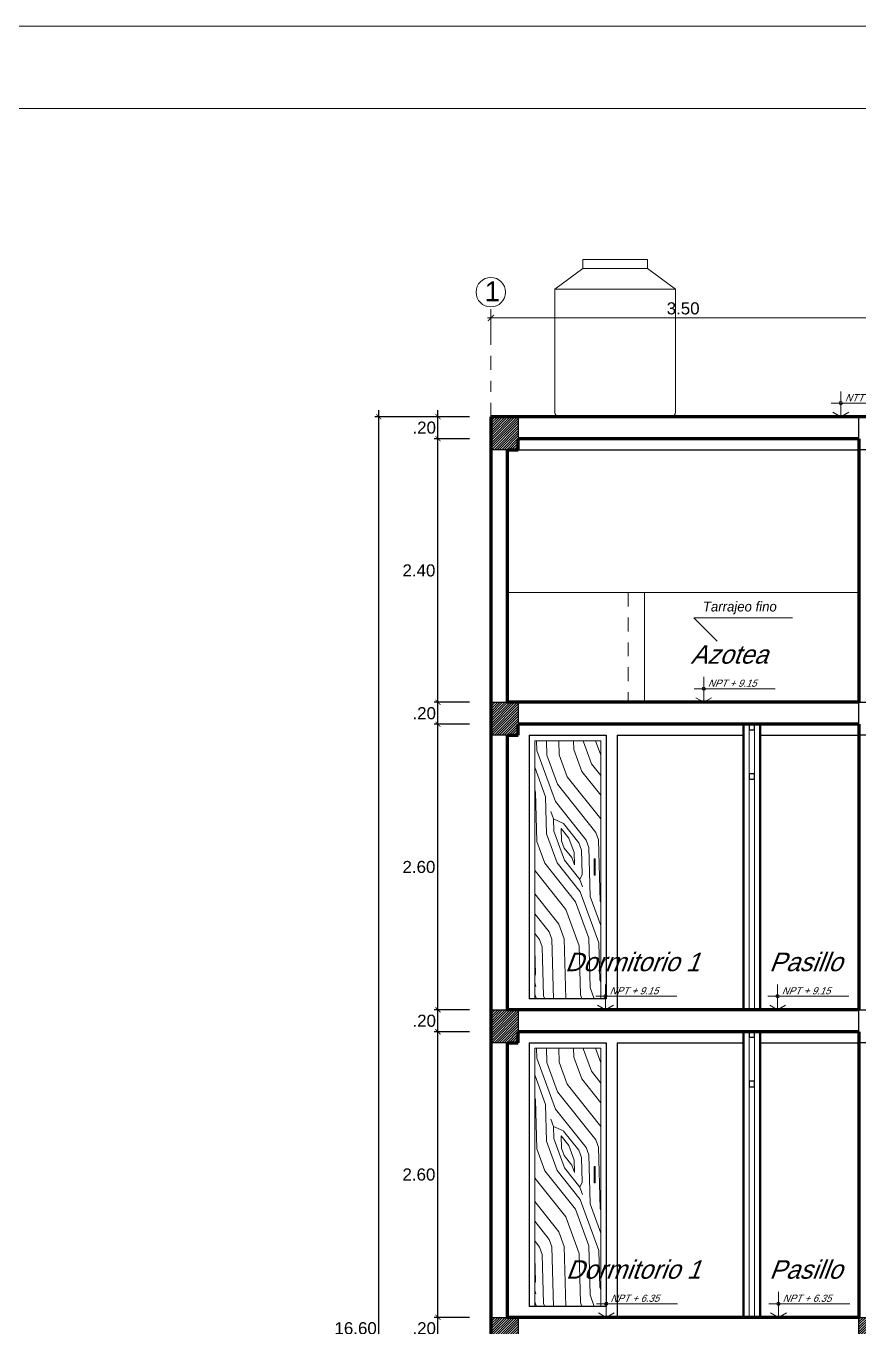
# Model space of a CAD drawing. Header units: millimetres. Extents: x 3779 to 7711, y 1445 to 3132.
# Drawn here: x 3987.41 to 3994.98, y 1478.78 to 1490.63 of the extents above; entities that cross this region are included whole.
import ezdxf

# ---------------------------------------------------------------- set-up
doc = ezdxf.new("R2010")
doc.units = ezdxf.units.MM
doc.header["$PDMODE"] = 3
doc.linetypes.add('DASHDOTX2', pattern=[50.8, 25.4, -12.7, 0, -12.7])
doc.linetypes.add('HIDDEN', pattern=[9.525, 6.35, -3.175])
for name, color, linetype, lineweight in [('cotas', 7, 'Continuous', 5), ('EJES', 20, 'DASHDOTX2', 9), ('pluma 0.0', 33, 'Continuous', 0), ('pluma 1', 1, 'Continuous', 9), ('pluma 2', 2, 'Continuous', 20), ('pluma 2.5', 30, 'Continuous', 25), ('pluma 5', 36, 'Continuous', 50), ('pluma 8', 98, 'Continuous', 80), ('proyecciones', 32, 'HIDDEN', 9), ('TEXTO', 7, 'Continuous', 9), ('TEXTURAS', 35, 'Continuous', 5)]:
    doc.layers.add(name, color=color, linetype=linetype, lineweight=lineweight)
doc.styles.add('nombreambiente', font='stylu.ttf', dxfattribs={"oblique": 20})
doc.styles.get("Standard").update_dxf_attribs({"font": 'arial.ttf'})
doc.styles.add('TIMES', font='arial.ttf', dxfattribs={"height": 0.11})
doc.dimstyles.new('INTERIOR', dxfattribs={"dimtxt": 0.11, "dimasz": 0.0465, "dimexe": 0.0345, "dimexo": 0.195, "dimgap": 0.0295, "dimtad": 2, "dimtih": 1, "dimtoh": 1, "dimzin": 4, "dimdsep": 46, "dimtxsty": 'Standard', "dimblk": 'ARCHTICK', "dimcen": 0, "dimdle": 0.06, "dimclrd": 256, "dimclre": 256, "dimclrt": 256, "dimadec": 0, "dimazin": 0, "dimtfac": 1, "dimtmove": 0, "dimatfit": 3, "dimldrblk": 'ARCHTICK', "dimfxl": 0.0345, "dimtolj": 1, "dimtzin": 0, "dimlwe": 25, "dimarcsym": 0})
doc.dimstyles.new('julio', dxfattribs={"dimtxt": 0.11, "dimasz": 0.057, "dimexe": 0.03, "dimexo": 0.097, "dimgap": 0.0295, "dimtad": 1, "dimzin": 4, "dimdsep": 46, "dimtxsty": 'TIMES', "dimblk": 'ARCHTICK', "dimcen": 0, "dimdle": 0.03, "dimclrd": 256, "dimclre": 256, "dimclrt": 256, "dimadec": 0, "dimazin": 0, "dimtfac": 1, "dimtix": 1, "dimtmove": 2, "dimatfit": 2, "dimldrblk": 'ARCHTICK', "dimfxl": 1, "dimtolj": 1, "dimtzin": 0, "dimlwd": 5, "dimlwe": 5, "dimarcsym": 0})

# ---------------------------------------------------------------- blocks, each defined once
blk = doc.blocks.new('tanque elevado')
at = {"layer": 'pluma 1'}
for p, q in [((257723.671, 9339911.322), (257724.258, 9339911.322)), ((257723.671, 9339911.322), (257723.671, 9339911.241)), ((257724.258, 9339911.322), (257724.258, 9339911.241)), ((257723.671, 9339911.241), (257723.415, 9339911.054)), ((257723.671, 9339911.241), (257724.258, 9339911.241)), ((257724.258, 9339911.241), (257724.515, 9339911.054)), ((257724.515, 9339911.054), (257723.415, 9339911.054)), ((257723.415, 9339909.936), (257723.415, 9339911.054)), ((257724.515, 9339911.054), (257724.515, 9339909.936)), ((257724.47, 9339909.892), (257723.459, 9339909.892))]:
    blk.add_line(p, q, dxfattribs=at)
for centre, start, end in [((257723.459, 9339909.936), 180, 270), ((257724.47, 9339909.936), 270, 0)]:
    blk.add_arc(centre, 0.0447, start, end, dxfattribs=at)
blk = doc.blocks.new('ttryt')
at = {"layer": 'pluma 1'}
for p, q in [((1118.64, 393.514), (1118.64, 393.283)), ((1119.289, 393.407), (1118.552, 393.407)), ((1118.64, 393.283), (1118.568, 393.324)), ((1118.64, 393.283), (1118.712, 393.324))]:
    blk.add_line(p, q, dxfattribs=at)
at = {"layer": 'pluma 1', "linetype": 'Continuous'}
blk.add_circle((1118.64, 393.407), 0.015, dxfattribs=at)
blk = doc.blocks.new('_ArchTick')
at = {"color": 0, "linetype": 'ByBlock', "lineweight": 40, "const_width": 0.15}
blk.add_lwpolyline([(-0.5, -0.5), (0.5, 0.5)], dxfattribs=at)
blk = doc.blocks.new('*D688')
at = {"layer": 'cotas', "lineweight": 5, "transparency": 16777216}
for p, q in [((3995.164, 1487.971), (3991.604, 1487.971)), ((3991.634, 1487.768), (3991.634, 1488.001)), ((3995.134, 1487.768), (3995.134, 1488.001))]:
    blk.add_line(p, q, dxfattribs=at)
at = {"layer": 'Defpoints', "color": 0, "transparency": 16777216}
for p in [(3991.634, 1487.971), (3991.634, 1487.671), (3995.134, 1487.671)]:
    blk.add_point(p, dxfattribs=at)
at = {"layer": 'cotas', "lineweight": 5, "transparency": 16777216, "xscale": 0.057, "yscale": 0.057, "zscale": 0.057, "rotation": 180}
blk.add_blockref('_ArchTick', (3991.634, 1487.971), dxfattribs=at)
at = {"layer": 'cotas', "lineweight": 5, "transparency": 16777216, "xscale": 0.057, "yscale": 0.057, "zscale": 0.057}
blk.add_blockref('_ArchTick', (3995.134, 1487.971), dxfattribs=at)
at = {"layer": 'cotas', "transparency": 16777216, "insert": (3993.384, 1488.057), "char_height": 0.11, "attachment_point": 5, "style": 'TIMES'}
blk.add_mtext('\\A1;3.50', dxfattribs=at)
blk = doc.blocks.new('*D692')
at = {"layer": 'cotas', "lineweight": 25, "transparency": 16777216}
for p, q in [((3991.439, 1478.871), (3991.119, 1478.871)), ((3991.439, 1478.671), (3991.119, 1478.671))]:
    blk.add_line(p, q, dxfattribs=at)
at = {"layer": 'cotas', "lineweight": -2, "transparency": 16777216}
blk.add_line((3991.153, 1478.611), (3991.153, 1478.931), dxfattribs=at)
at = {"layer": 'Defpoints', "color": 0, "transparency": 16777216}
for p in [(3991.153, 1478.871), (3991.634, 1478.871), (3991.634, 1478.671)]:
    blk.add_point(p, dxfattribs=at)
at = {"layer": 'cotas', "lineweight": -2, "transparency": 16777216, "xscale": 0.04649999999999999, "yscale": 0.04649999999999999, "zscale": 0.04649999999999999}
for p, rotation in [((3991.153, 1478.871), 90), ((3991.153, 1478.671), 270)]:
    blk.add_blockref('_ArchTick', p, dxfattribs=dict(at, rotation=rotation))
at = {"layer": 'cotas', "transparency": 16777216, "insert": (3991.028, 1478.771), "char_height": 0.11, "attachment_point": 5}
blk.add_mtext('\\A1;.20', dxfattribs=at)
blk = doc.blocks.new('*D693')
at = {"layer": 'cotas', "lineweight": 25, "transparency": 16777216}
for p, q in [((3991.439, 1481.471), (3991.119, 1481.471)), ((3991.439, 1478.871), (3991.119, 1478.871))]:
    blk.add_line(p, q, dxfattribs=at)
at = {"layer": 'cotas', "lineweight": -2, "transparency": 16777216}
blk.add_line((3991.153, 1478.811), (3991.153, 1481.531), dxfattribs=at)
at = {"layer": 'Defpoints', "color": 0, "transparency": 16777216}
for p in [(3991.153, 1481.471), (3991.634, 1481.471), (3991.634, 1478.871)]:
    blk.add_point(p, dxfattribs=at)
at = {"layer": 'cotas', "lineweight": -2, "transparency": 16777216, "xscale": 0.04649999999999999, "yscale": 0.04649999999999999, "zscale": 0.04649999999999999}
for p, rotation in [((3991.153, 1481.471), 90), ((3991.153, 1478.871), 270)]:
    blk.add_blockref('_ArchTick', p, dxfattribs=dict(at, rotation=rotation))
at = {"layer": 'cotas', "transparency": 16777216, "insert": (3990.98, 1480.171), "char_height": 0.11, "attachment_point": 5}
blk.add_mtext('\\A1;2.60', dxfattribs=at)
blk = doc.blocks.new('*D694')
at = {"layer": 'cotas', "lineweight": -2, "transparency": 16777216}
blk.add_line((3991.153, 1481.411), (3991.153, 1481.731), dxfattribs=at)
at = {"layer": 'cotas', "lineweight": 25, "transparency": 16777216}
for p, q in [((3991.439, 1481.671), (3991.119, 1481.671)), ((3991.439, 1481.471), (3991.119, 1481.471))]:
    blk.add_line(p, q, dxfattribs=at)
at = {"layer": 'Defpoints', "color": 0, "transparency": 16777216}
for p in [(3991.153, 1481.671), (3991.634, 1481.671), (3991.634, 1481.471)]:
    blk.add_point(p, dxfattribs=at)
at = {"layer": 'cotas', "lineweight": -2, "transparency": 16777216, "xscale": 0.04649999999999999, "yscale": 0.04649999999999999, "zscale": 0.04649999999999999}
for p, rotation in [((3991.153, 1481.671), 90), ((3991.153, 1481.471), 270)]:
    blk.add_blockref('_ArchTick', p, dxfattribs=dict(at, rotation=rotation))
at = {"layer": 'cotas', "transparency": 16777216, "insert": (3991.028, 1481.571), "char_height": 0.11, "attachment_point": 5}
blk.add_mtext('\\A1;.20', dxfattribs=at)
blk = doc.blocks.new('*D695')
at = {"layer": 'cotas', "lineweight": -2, "transparency": 16777216}
blk.add_line((3991.153, 1481.611), (3991.153, 1484.331), dxfattribs=at)
at = {"layer": 'cotas', "lineweight": 25, "transparency": 16777216}
for p, q in [((3991.439, 1484.271), (3991.119, 1484.271)), ((3991.439, 1481.671), (3991.119, 1481.671))]:
    blk.add_line(p, q, dxfattribs=at)
at = {"layer": 'Defpoints', "color": 0, "transparency": 16777216}
for p in [(3991.153, 1484.271), (3991.634, 1484.271), (3991.634, 1481.671)]:
    blk.add_point(p, dxfattribs=at)
at = {"layer": 'cotas', "lineweight": -2, "transparency": 16777216, "xscale": 0.04649999999999999, "yscale": 0.04649999999999999, "zscale": 0.04649999999999999}
for p, rotation in [((3991.153, 1484.271), 90), ((3991.153, 1481.671), 270)]:
    blk.add_blockref('_ArchTick', p, dxfattribs=dict(at, rotation=rotation))
at = {"layer": 'cotas', "transparency": 16777216, "insert": (3990.98, 1482.971), "char_height": 0.11, "attachment_point": 5}
blk.add_mtext('\\A1;2.60', dxfattribs=at)
blk = doc.blocks.new('*D696')
at = {"layer": 'cotas', "lineweight": 25, "transparency": 16777216}
for p, q in [((3991.439, 1484.471), (3991.119, 1484.471)), ((3991.439, 1484.271), (3991.119, 1484.271))]:
    blk.add_line(p, q, dxfattribs=at)
at = {"layer": 'cotas', "lineweight": -2, "transparency": 16777216}
blk.add_line((3991.153, 1484.211), (3991.153, 1484.531), dxfattribs=at)
at = {"layer": 'Defpoints', "color": 0, "transparency": 16777216}
for p in [(3991.153, 1484.471), (3991.634, 1484.471), (3991.634, 1484.271)]:
    blk.add_point(p, dxfattribs=at)
at = {"layer": 'cotas', "lineweight": -2, "transparency": 16777216, "xscale": 0.04649999999999999, "yscale": 0.04649999999999999, "zscale": 0.04649999999999999}
for p, rotation in [((3991.153, 1484.471), 90), ((3991.153, 1484.271), 270)]:
    blk.add_blockref('_ArchTick', p, dxfattribs=dict(at, rotation=rotation))
at = {"layer": 'cotas', "transparency": 16777216, "insert": (3991.028, 1484.371), "char_height": 0.11, "attachment_point": 5}
blk.add_mtext('\\A1;.20', dxfattribs=at)
blk = doc.blocks.new('*D697')
at = {"layer": 'cotas', "lineweight": -2, "transparency": 16777216}
blk.add_line((3991.153, 1484.411), (3991.153, 1486.931), dxfattribs=at)
at = {"layer": 'cotas', "lineweight": 25, "transparency": 16777216}
for p, q in [((3991.439, 1486.871), (3991.119, 1486.871)), ((3991.439, 1484.471), (3991.119, 1484.471))]:
    blk.add_line(p, q, dxfattribs=at)
at = {"layer": 'Defpoints', "color": 0, "transparency": 16777216}
for p in [(3991.153, 1486.871), (3991.634, 1486.871), (3991.634, 1484.471)]:
    blk.add_point(p, dxfattribs=at)
at = {"layer": 'cotas', "lineweight": -2, "transparency": 16777216, "xscale": 0.04649999999999999, "yscale": 0.04649999999999999, "zscale": 0.04649999999999999}
for p, rotation in [((3991.153, 1486.871), 90), ((3991.153, 1484.471), 270)]:
    blk.add_blockref('_ArchTick', p, dxfattribs=dict(at, rotation=rotation))
at = {"layer": 'cotas', "transparency": 16777216, "insert": (3990.98, 1485.671), "char_height": 0.11, "attachment_point": 5}
blk.add_mtext('\\A1;2.40', dxfattribs=at)
blk = doc.blocks.new('*D698')
at = {"layer": 'cotas', "lineweight": 25, "transparency": 16777216}
for p, q in [((3991.439, 1487.071), (3991.119, 1487.071)), ((3991.439, 1486.871), (3991.119, 1486.871))]:
    blk.add_line(p, q, dxfattribs=at)
at = {"layer": 'cotas', "lineweight": -2, "transparency": 16777216}
blk.add_line((3991.153, 1486.811), (3991.153, 1487.131), dxfattribs=at)
at = {"layer": 'Defpoints', "color": 0, "transparency": 16777216}
for p in [(3991.153, 1487.071), (3991.634, 1487.071), (3991.634, 1486.871)]:
    blk.add_point(p, dxfattribs=at)
at = {"layer": 'cotas', "lineweight": -2, "transparency": 16777216, "xscale": 0.04649999999999999, "yscale": 0.04649999999999999, "zscale": 0.04649999999999999}
for p, rotation in [((3991.153, 1487.071), 90), ((3991.153, 1486.871), 270)]:
    blk.add_blockref('_ArchTick', p, dxfattribs=dict(at, rotation=rotation))
at = {"layer": 'cotas', "transparency": 16777216, "insert": (3991.028, 1486.971), "char_height": 0.11, "attachment_point": 5}
blk.add_mtext('\\A1;.20', dxfattribs=at)
blk = doc.blocks.new('*D699')
at = {"layer": 'cotas', "lineweight": 25, "transparency": 16777216}
for p, q in [((3991.439, 1487.071), (3990.58, 1487.071)), ((3991.439, 1470.471), (3990.58, 1470.471))]:
    blk.add_line(p, q, dxfattribs=at)
at = {"layer": 'cotas', "lineweight": -2, "transparency": 16777216}
blk.add_line((3990.614, 1470.411), (3990.614, 1487.131), dxfattribs=at)
at = {"layer": 'Defpoints', "color": 0, "transparency": 16777216}
for p in [(3990.614, 1487.071), (3991.634, 1487.071), (3991.634, 1470.471)]:
    blk.add_point(p, dxfattribs=at)
at = {"layer": 'cotas', "lineweight": -2, "transparency": 16777216, "xscale": 0.04649999999999999, "yscale": 0.04649999999999999, "zscale": 0.04649999999999999}
for p, rotation in [((3990.614, 1487.071), 90), ((3990.614, 1470.471), 270)]:
    blk.add_blockref('_ArchTick', p, dxfattribs=dict(at, rotation=rotation))
at = {"layer": 'cotas', "transparency": 16777216, "insert": (3990.404, 1478.771), "char_height": 0.11, "attachment_point": 5}
blk.add_mtext('\\A1;16.60', dxfattribs=at)

msp = doc.modelspace()

# ---------------------------------------------------------------- hatches: boundary and pattern name
at = {"layer": 'pluma 0.0'}
h = msp.add_hatch(dxfattribs=at)
h.set_pattern_fill('WOODFACE', color=256, angle=65, pattern_type=2)
h.set_pattern_definition([(65, (-120.6029, 52.0493), (-0.48368953, 1.32892605), [0.05, -0.95]), (155, (-120.7511, 52.5598), (-1.32892605, -0.48368953), [0.1, -0.9]), (110, (-120.745, 52.3362), (-0.90630779, 0.42261826), [0.0707, -0.2121, 0.0707, -0.1414, 0.495, -0.42431356]), (110, (-120.57876, 51.9829), (-0.90630779, 0.42261826), [0.07071, -0.14142, 0.07071, -1.13137356]), (110, (-120.5215, 52.34234), (-0.90630779, 0.42261826), [0.07071, -1.34350356]), (110, (-120.4339, 52.4118), (-0.90630779, 0.42261826), [0.07071, -1.34350356]), (110, (-120.5879, 52.31815), (-0.90630779, 0.42261826), [0.07071, -1.34350356]), (110, (-120.6544, 52.294), (-0.90630779, 0.42261826), [0.14142, -1.27279356]), (110, (-121.22844, 52.8375), (-0.90630779, 0.42261826), [0.14142, -1.27279356]), (110, (-120.74194, 52.2245), (-0.90630779, 0.42261826), [0.28284, -1.13137356]), (110, (-120.8084, 52.2003), (-0.90630779, 0.42261826), [0.28284, -1.13137356]), (110, (-120.8056, 52.9162), (-0.90630779, 0.42261826), [0.28284, -1.13137356]), (110, (-120.92015, 52.1972), (-0.90630779, 0.42261826), [0.212132, -1.20208156]), (110, (-121.1406, 52.07936), (-0.90630779, 0.42261826), [0.212132, -1.20208156]), (110, (-121.0077, 52.1277), (-0.90630779, 0.42261826), [0.212132, -1.20208156]), (110, (-121.0049, 52.8436), (-0.90630779, 0.42261826), [0.3535534, -1.06066016]), (110, (-121.0925, 52.7741), (-0.90630779, 0.42261826), [0.3535534, -1.06066016]), (110, (-120.82366, 52.7591), (-0.90630779, 0.42261826), [0.49497475, -0.91923882]), (91.565051, (-120.6513, 52.1822), (0.42261826, 0.906307787), [0.1118034, -2.12426458]), (91.565051, (-120.8387, 52.49025), (0.42261826, 0.906307787), [0.1118034, -2.12426458]), (91.565051, (-120.7692, 52.40267), (0.42261826, 0.906307787), [0.1118034, -2.12426458]), (91.565051, (-120.5818, 52.09463), (0.42261826, 0.906307787), [0.2236068, -2.01246118]), (91.565051, (-120.90513, 52.46607), (0.42261826, 0.906307787), [0.3354102, -1.90065778]), (91.565051, (-120.9927, 52.39657), (0.42261826, 0.906307787), [0.4472136, -1.78885438]), (91.565051, (-121.0803, 52.32707), (0.42261826, 0.906307787), [0.4472136, -1.78885438]), (91.565051, (-121.41557, 52.3179), (0.42261826, 0.906307787), [0.4472136, -1.78885438]), (91.565051, (-121.32494, 52.27565), (0.42261826, 0.906307787), [0.559017, -1.67705098]), (91.565051, (-121.21317, 52.2787), (0.42261826, 0.906307787), [0.559017, -1.67705098]), (128.434949, (-120.70273, 52.42686), (-0.906307787, 0.42261826), [0.1118034, -2.12426458]), (128.434949, (-120.6755, 52.24865), (-0.906307787, 0.42261826), [0.1118034, -2.12426458]), (128.434949, (-120.60294, 52.0493), (-0.906307787, 0.42261826), [0.2236068, -2.01246118]), (128.434949, (-120.6121, 52.3846), (-0.906307787, 0.42261826), [0.2236068, -2.01246118]), (128.434949, (-120.5999, 51.93755), (-0.906307787, 0.42261826), [0.3354102, -1.90065778]), (128.434949, (-120.64215, 51.8469), (-0.906307787, 0.42261826), [0.4472136, -1.78885438]), (128.434949, (-120.3071, 52.68373), (-0.906307787, 0.42261826), [0.4472136, -1.78885438]), (128.434949, (-120.54566, 52.4088), (-0.906307787, 0.42261826), [0.4472136, -1.78885438]), (128.434949, (-120.3705, 52.5478), (-0.906307787, 0.42261826), [0.559017, -1.67705098]), (128.434949, (-120.4581, 52.4783), (-0.906307787, 0.42261826), [0.559017, -1.67705098])])
h.paths.add_polyline_path([(3992.6337, 1484.1208), (3992.0337, 1484.1208), (3992.0337, 1481.7708), (3992.6337, 1481.7708)])
h.paths.add_polyline_path([(3992.5737, 1483.0458), (3992.5837, 1483.0458), (3992.5837, 1482.8958), (3992.5737, 1482.8958)], flags=16)
h = msp.add_hatch(dxfattribs=at)
h.set_pattern_fill('WOODFACE', color=256, angle=65, pattern_type=2)
h.set_pattern_definition([(65, (-120.6029, 49.2493), (-0.48368953, 1.32892605), [0.05, -0.95]), (155, (-120.7511, 49.7598), (-1.32892605, -0.48368953), [0.1, -0.9]), (110, (-120.745, 49.5362), (-0.90630779, 0.42261826), [0.0707, -0.2121, 0.0707, -0.1414, 0.495, -0.42431356]), (110, (-120.57876, 49.1829), (-0.90630779, 0.42261826), [0.07071, -0.14142, 0.07071, -1.13137356]), (110, (-120.5215, 49.54234), (-0.90630779, 0.42261826), [0.07071, -1.34350356]), (110, (-120.4339, 49.6118), (-0.90630779, 0.42261826), [0.07071, -1.34350356]), (110, (-120.5879, 49.51815), (-0.90630779, 0.42261826), [0.07071, -1.34350356]), (110, (-120.6544, 49.494), (-0.90630779, 0.42261826), [0.14142, -1.27279356]), (110, (-121.22844, 50.0375), (-0.90630779, 0.42261826), [0.14142, -1.27279356]), (110, (-120.74194, 49.4245), (-0.90630779, 0.42261826), [0.28284, -1.13137356]), (110, (-120.8084, 49.4003), (-0.90630779, 0.42261826), [0.28284, -1.13137356]), (110, (-120.8056, 50.1162), (-0.90630779, 0.42261826), [0.28284, -1.13137356]), (110, (-120.92015, 49.3972), (-0.90630779, 0.42261826), [0.212132, -1.20208156]), (110, (-121.1406, 49.27936), (-0.90630779, 0.42261826), [0.212132, -1.20208156]), (110, (-121.0077, 49.3277), (-0.90630779, 0.42261826), [0.212132, -1.20208156]), (110, (-121.0049, 50.0436), (-0.90630779, 0.42261826), [0.3535534, -1.06066016]), (110, (-121.0925, 49.9741), (-0.90630779, 0.42261826), [0.3535534, -1.06066016]), (110, (-120.82366, 49.9591), (-0.90630779, 0.42261826), [0.49497475, -0.91923882]), (91.565051, (-120.6513, 49.3822), (0.42261826, 0.906307787), [0.1118034, -2.12426458]), (91.565051, (-120.8387, 49.69025), (0.42261826, 0.906307787), [0.1118034, -2.12426458]), (91.565051, (-120.7692, 49.60267), (0.42261826, 0.906307787), [0.1118034, -2.12426458]), (91.565051, (-120.5818, 49.29463), (0.42261826, 0.906307787), [0.2236068, -2.01246118]), (91.565051, (-120.90513, 49.66607), (0.42261826, 0.906307787), [0.3354102, -1.90065778]), (91.565051, (-120.9927, 49.59657), (0.42261826, 0.906307787), [0.4472136, -1.78885438]), (91.565051, (-121.0803, 49.52707), (0.42261826, 0.906307787), [0.4472136, -1.78885438]), (91.565051, (-121.41557, 49.5179), (0.42261826, 0.906307787), [0.4472136, -1.78885438]), (91.565051, (-121.32494, 49.47565), (0.42261826, 0.906307787), [0.559017, -1.67705098]), (91.565051, (-121.21317, 49.4787), (0.42261826, 0.906307787), [0.559017, -1.67705098]), (128.434949, (-120.70273, 49.62686), (-0.906307787, 0.42261826), [0.1118034, -2.12426458]), (128.434949, (-120.6755, 49.44865), (-0.906307787, 0.42261826), [0.1118034, -2.12426458]), (128.434949, (-120.60294, 49.2493), (-0.906307787, 0.42261826), [0.2236068, -2.01246118]), (128.434949, (-120.6121, 49.5846), (-0.906307787, 0.42261826), [0.2236068, -2.01246118]), (128.434949, (-120.5999, 49.13755), (-0.906307787, 0.42261826), [0.3354102, -1.90065778]), (128.434949, (-120.64215, 49.0469), (-0.906307787, 0.42261826), [0.4472136, -1.78885438]), (128.434949, (-120.3071, 49.88373), (-0.906307787, 0.42261826), [0.4472136, -1.78885438]), (128.434949, (-120.54566, 49.6088), (-0.906307787, 0.42261826), [0.4472136, -1.78885438]), (128.434949, (-120.3705, 49.7478), (-0.906307787, 0.42261826), [0.559017, -1.67705098]), (128.434949, (-120.4581, 49.6783), (-0.906307787, 0.42261826), [0.559017, -1.67705098])])
h.paths.add_polyline_path([(3992.6337, 1481.3208), (3992.0337, 1481.3208), (3992.0337, 1478.9708), (3992.6337, 1478.9708)])
h.paths.add_polyline_path([(3992.5737, 1480.2458), (3992.5837, 1480.2458), (3992.5837, 1480.0958), (3992.5737, 1480.0958)], flags=16)
at = {"layer": 'TEXTURAS'}
h = msp.add_hatch(dxfattribs=at)
h.set_pattern_fill('LINE', color=256, scale=0.005, angle=45)
h.set_pattern_definition([(45, (-166.008809, 138.771114), (-0.01122532015, 0.01122532015), [])])
h.paths.add_polyline_path([(3991.8837, 1487.0708), (3991.7837, 1487.0708), (3991.6337, 1487.0708), (3991.6337, 1486.7708), (3991.8837, 1486.7708), (3991.8837, 1486.8708)])
h = msp.add_hatch(dxfattribs=at)
h.set_pattern_fill('LINE', color=256, scale=0.005, angle=45)
h.set_pattern_definition([(45, (-166.008809, 136.171114), (-0.01122532015, 0.01122532015), [])])
h.paths.add_polyline_path([(3991.8837, 1484.4708), (3991.7837, 1484.4708), (3991.6337, 1484.4708), (3991.6337, 1484.1708), (3991.8837, 1484.1708), (3991.8837, 1484.2708)])
h = msp.add_hatch(dxfattribs=at)
h.set_pattern_fill('LINE', color=256, scale=0.005, angle=45)
h.set_pattern_definition([(45, (-166.008809, 133.371114), (-0.01122532015, 0.01122532015), [])])
h.paths.add_polyline_path([(3991.8837, 1481.6708), (3991.7837, 1481.6708), (3991.6337, 1481.6708), (3991.6337, 1481.3708), (3991.8837, 1481.3708), (3991.8837, 1481.4708)])
h = msp.add_hatch(dxfattribs=at)
h.set_pattern_fill('LINE', color=256, scale=0.005, angle=45)
h.set_pattern_definition([(45, (-166.008809, 130.571114), (-0.01122532015, 0.01122532015), [])])
h.paths.add_polyline_path([(3991.8837, 1478.8708), (3991.7837, 1478.8708), (3991.6337, 1478.8708), (3991.6337, 1478.5708), (3991.8837, 1478.5708), (3991.8837, 1478.6708)])
h = msp.add_hatch(dxfattribs=at)
h.set_pattern_fill('LINE', color=256, scale=0.005, angle=45)
h.set_pattern_definition([(45, (-162.658809, 130.571114), (-0.01122532015, 0.01122532015), [])])
h.paths.add_polyline_path([(3995.2337, 1478.8708), (3995.1337, 1478.8708), (3994.9837, 1478.8708), (3994.9837, 1478.5708), (3995.2337, 1478.5708), (3995.2337, 1478.6708)])

# ---------------------------------------------------------------- linework, layer by layer
at = {"layer": 'cotas'}
for points in [[(3943.8761, 1448.6283), (4003.2761, 1448.6283), (4003.2761, 1490.6283), (3943.8761, 1490.6283)], [(3944.6261, 1449.3783), (4002.5261, 1449.3783), (4002.5261, 1489.8783), (3944.6261, 1489.8783)]]:
    msp.add_lwpolyline(points, close=True, dxfattribs=at)
at = {"layer": 'EJES', "ltscale": 0.005}
msp.add_line((3991.6337, 1487.0708), (3991.6337, 1488.0708), dxfattribs=at)
at = {"layer": 'pluma 0.0'}
msp.add_line((3993.0337, 1485.4708), (3994.9837, 1485.4708), dxfattribs=at)
at = {"layer": 'pluma 1'}
for p, q in [((3993.9837, 1484.2708), (3993.9837, 1481.6708)), ((3994.0337, 1484.2708), (3994.0337, 1481.6708)), ((3992.0337, 1484.1208), (3992.0337, 1481.7708)), ((3992.0337, 1484.1208), (3992.6337, 1484.1208)), ((3992.6337, 1484.1208), (3992.6337, 1481.7708)), ((3993.9837, 1481.4708), (3993.9837, 1478.8708)), ((3994.0337, 1481.4708), (3994.0337, 1478.8708)), ((3992.0337, 1481.3208), (3992.0337, 1478.9708)), ((3992.0337, 1481.3208), (3992.6337, 1481.3208)), ((3992.6337, 1481.3208), (3992.6337, 1478.9708))]:
    msp.add_line(p, q, dxfattribs=at)
for points in [[(3992.5837, 1482.8958), (3992.5737, 1482.8958), (3992.5737, 1483.0458), (3992.5837, 1483.0458)], [(3992.5837, 1480.0958), (3992.5737, 1480.0958), (3992.5737, 1480.2458), (3992.5837, 1480.2458)]]:
    msp.add_lwpolyline(points, close=True, dxfattribs=at)
msp.add_circle((3991.6337, 1488.2047), 0.1339, dxfattribs=at)
at = {"layer": 'pluma 2'}
for p, q in [((3991.7837, 1485.4708), (3993.0337, 1485.4708)), ((3993.0337, 1485.4708), (3993.0337, 1484.4708))]:
    msp.add_line(p, q, dxfattribs=at)
at = {"layer": 'pluma 2.5'}
for p, q in [((3991.8837, 1486.7708), (3994.9837, 1486.7708)), ((3991.9837, 1484.1708), (3991.9837, 1481.7708)), ((3991.9837, 1484.1708), (3992.6837, 1484.1708)), ((3992.6837, 1484.1708), (3992.6837, 1481.7708)), ((3992.7837, 1484.1708), (3993.9337, 1484.1708)), ((3992.7837, 1484.1708), (3992.7837, 1481.6708)), ((3994.0837, 1484.1708), (3994.9837, 1484.1708)), ((3992.6837, 1481.7708), (3991.9837, 1481.7708)), ((3991.9837, 1481.3708), (3991.9837, 1478.9708)), ((3991.9837, 1481.3708), (3992.6837, 1481.3708)), ((3992.6837, 1481.3708), (3992.6837, 1478.9708)), ((3992.7837, 1481.3708), (3993.9337, 1481.3708)), ((3992.7837, 1481.3708), (3992.7837, 1478.8708)), ((3994.0837, 1481.3708), (3994.9837, 1481.3708)), ((3992.6837, 1478.9708), (3991.9837, 1478.9708))]:
    msp.add_line(p, q, dxfattribs=at)
for points in [[(3991.8837, 1486.7708), (3991.6337, 1486.7708), (3991.6337, 1487.0708), (3991.8837, 1487.0708)], [(3995.2337, 1486.7708), (3994.9837, 1486.7708), (3994.9837, 1487.0708), (3995.2337, 1487.0708)], [(3991.8837, 1484.1708), (3991.6337, 1484.1708), (3991.6337, 1484.4708), (3991.8837, 1484.4708)], [(3995.2337, 1484.1708), (3994.9837, 1484.1708), (3994.9837, 1484.4708), (3995.2337, 1484.4708)], [(3994.0337, 1484.2708), (3993.9837, 1484.2708), (3993.9837, 1484.2208), (3994.0337, 1484.2208)], [(3994.0337, 1483.8208), (3993.9837, 1483.8208), (3993.9837, 1483.7708), (3994.0337, 1483.7708)], [(3991.8837, 1481.3708), (3991.6337, 1481.3708), (3991.6337, 1481.6708), (3991.8837, 1481.6708)], [(3995.2337, 1481.3708), (3994.9837, 1481.3708), (3994.9837, 1481.6708), (3995.2337, 1481.6708)], [(3995.2337, 1481.3708), (3994.9837, 1481.3708), (3994.9837, 1481.6708), (3995.2337, 1481.6708)], [(3994.0337, 1481.4708), (3993.9837, 1481.4708), (3993.9837, 1481.4208), (3994.0337, 1481.4208)], [(3994.0337, 1481.0208), (3993.9837, 1481.0208), (3993.9837, 1480.9708), (3994.0337, 1480.9708)], [(3991.8837, 1478.5708), (3991.6337, 1478.5708), (3991.6337, 1478.8708), (3991.8837, 1478.8708)], [(3995.2337, 1478.5708), (3994.9837, 1478.5708), (3994.9837, 1478.8708), (3995.2337, 1478.8708)]]:
    msp.add_lwpolyline(points, close=True, dxfattribs=at)
at = {"layer": 'pluma 5'}
for p, q in [((3993.9337, 1484.2708), (3993.9337, 1481.6708)), ((3994.0837, 1484.2708), (3994.0837, 1481.6708)), ((3993.9337, 1481.4708), (3993.9337, 1478.8708)), ((3994.0837, 1481.4708), (3994.0837, 1478.8708))]:
    msp.add_line(p, q, dxfattribs=at)
at = {"layer": 'pluma 8'}
for p, q in [((3991.6337, 1487.0708), (3991.6337, 1470.4708)), ((3998.6337, 1487.0708), (3991.6337, 1487.0708)), ((3991.8837, 1486.7708), (3991.8837, 1486.8708)), ((3994.9837, 1486.8708), (3991.8837, 1486.8708)), ((3994.9837, 1486.8708), (3994.9837, 1484.4708)), ((3991.7837, 1486.7708), (3991.7837, 1484.4708)), ((3991.7837, 1486.7708), (3991.8837, 1486.7708)), ((3994.9837, 1484.4708), (3991.7837, 1484.4708)), ((3991.8837, 1484.1708), (3991.8837, 1484.2708)), ((3994.9837, 1484.2708), (3991.8837, 1484.2708)), ((3994.9837, 1484.2708), (3994.9837, 1481.6708)), ((3991.7837, 1484.1708), (3991.7837, 1481.6708)), ((3991.7837, 1484.1708), (3991.8837, 1484.1708)), ((3994.9837, 1481.6708), (3991.7837, 1481.6708)), ((3994.9837, 1481.4708), (3991.8837, 1481.4708)), ((3991.8837, 1481.3708), (3991.8837, 1481.4708)), ((3994.9837, 1481.4708), (3994.9837, 1478.8708)), ((3991.7837, 1481.3708), (3991.7837, 1478.8708)), ((3991.7837, 1481.3708), (3991.8837, 1481.3708)), ((3994.9837, 1478.8708), (3991.7837, 1478.8708))]:
    msp.add_line(p, q, dxfattribs=at)
at = {"layer": 'proyecciones', "linetype": 'HIDDEN', "ltscale": 0.02}
msp.add_line((3992.8837, 1485.4708), (3992.8837, 1484.4708), dxfattribs=at)
at = {"layer": 'TEXTURAS'}
msp.add_lwpolyline([(3994.3802, 1485.2405), (3993.4802, 1485.2405), (3993.6924, 1485.0284)], dxfattribs=at)

# ---------------------------------------------------------------- block references
at = {"layer": 'pluma 1'}
msp.add_blockref('tanque elevado', (-253731.1997, -9338422.8209), dxfattribs=at)
at = {"layer": 'pluma 1', "linetype": 'Continuous'}
for p in [(2876.1784, 1093.788), (2874.9309, 1091.188), (2874.0369, 1088.388), (2875.6034, 1088.388), (2874.0447, 1085.588), (2875.6112, 1085.588)]:
    msp.add_blockref('ttryt', p, dxfattribs=at)

# ---------------------------------------------------------------- texts
at = {"layer": 'TEXTO', "color": 5, "insert": (3991.5783, 1488.3029), "char_height": 0.18, "width": 2.597734, "attachment_point": 1}
msp.add_mtext('{\\C7;1}', dxfattribs=at)
at = {"layer": 'TEXTO', "attachment_point": 1, "style": 'nombreambiente'}
for s, insert, char_height, width in [('{\\Q23;NTT + 14.55}', (3994.856, 1487.2772), 0.065, 0.790868), ('{\\Q21;Azotea}', (3993.451, 1484.9907), 0.168, 1.67738), ('{\\Q23;NPT + 9.15}', (3993.6086, 1484.6772), 0.065, 0.790868), ('{\\Q21;Dormitorio 1}', (3992.3084, 1482.1907), 0.168, 1.67738), ('{\\Q21;Pasillo}', (3994.1665, 1482.1907), 0.168, 1.67738), ('{\\Q23;NPT + 9.15}', (3992.7145, 1481.8772), 0.065, 0.790868), ('{\\Q23;NPT + 9.15}', (3994.281, 1481.8772), 0.065, 0.790868), ('{\\Q21;Dormitorio 1}', (3992.3162, 1479.3907), 0.168, 1.67738), ('{\\Q21;Pasillo}', (3994.1665, 1479.3907), 0.168, 1.67738), ('{\\Q23;NPT + 6.35}', (3992.7223, 1479.0772), 0.065, 0.790868), ('{\\Q23;NPT + 6.35}', (3994.2888, 1479.0772), 0.065, 0.790868)]:
    msp.add_mtext(s, dxfattribs=dict(at, insert=insert, char_height=char_height, width=width))
at = {"layer": 'TEXTO', "insert": (3993.5634, 1485.3875), "char_height": 0.0896, "width": 2.293656, "attachment_point": 1}
msp.add_mtext('{\\fStylus BT|b0|i1|c0|p34;\\C7;Tarrajeo fino}', dxfattribs=at)

# ---------------------------------------------------------------- dimensions: what is measured, and where the dimension line sits
at = {"layer": 'cotas'}
for base, p1, p2, angle, dimstyle, picture, middle in [((3991.6337, 1487.9708), (3995.1337, 1487.6708), (3991.6337, 1487.6708), 180, 'julio', '*D688', (3993.3837, 1488.0565)), ((3990.614, 1487.0708), (3991.6337, 1470.4708), (3991.6337, 1487.0708), 90, 'INTERIOR', '*D699', (3990.4043, 1478.7708))]:
    dim = msp.add_linear_dim(base=base, p1=p1, p2=p2, angle=angle, dimstyle=dimstyle, dxfattribs=at)
    dim.commit()
    dim.dimension.update_dxf_attribs({"geometry": picture, "text_midpoint": middle})
for base, p1, p2, picture, middle in [((3991.1532, 1487.0708), (3991.6337, 1486.8708), (3991.6337, 1487.0708), '*D698', (3991.0275, 1486.9708)), ((3991.1532, 1486.8708), (3991.6337, 1484.4708), (3991.6337, 1486.8708), '*D697', (3990.9801, 1485.6708)), ((3991.1532, 1484.4708), (3991.6337, 1484.2708), (3991.6337, 1484.4708), '*D696', (3991.0275, 1484.3708)), ((3991.1532, 1484.2708), (3991.6337, 1481.6708), (3991.6337, 1484.2708), '*D695', (3990.9801, 1482.9708)), ((3991.1532, 1481.6708), (3991.6337, 1481.4708), (3991.6337, 1481.6708), '*D694', (3991.0275, 1481.5708)), ((3991.1532, 1481.4708), (3991.6337, 1478.8708), (3991.6337, 1481.4708), '*D693', (3990.9801, 1480.1708)), ((3991.1532, 1478.8708), (3991.6337, 1478.6708), (3991.6337, 1478.8708), '*D692', (3991.0275, 1478.7708))]:
    dim = msp.add_linear_dim(base=base, p1=p1, p2=p2, angle=90, dimstyle='INTERIOR', override={"dimtmove": 1}, dxfattribs=at)
    dim.commit()
    dim.dimension.update_dxf_attribs({"geometry": picture, "text_midpoint": middle})

doc.saveas('drawing.dxf')
